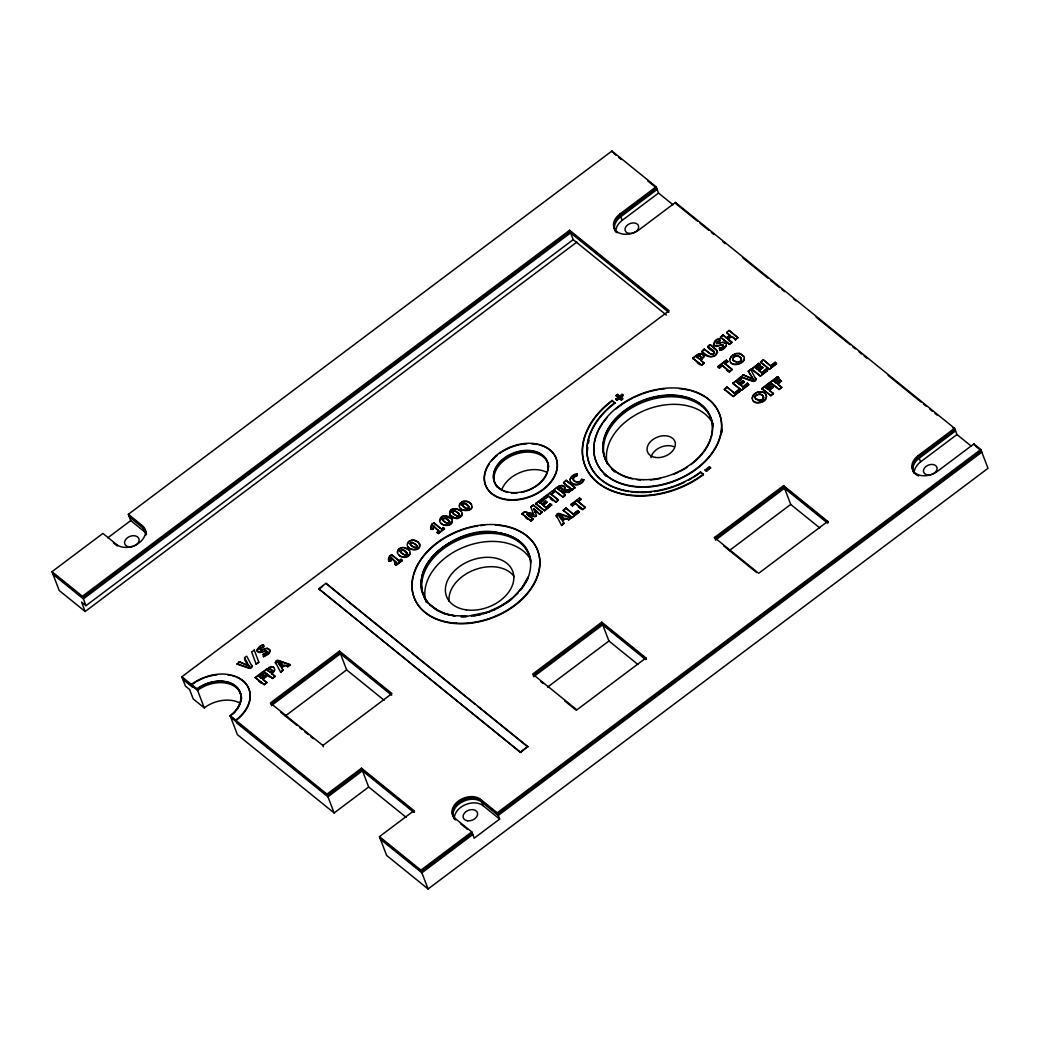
<?xml version="1.0" encoding="UTF-8"?>
<svg xmlns="http://www.w3.org/2000/svg" width="1040" height="1040" viewBox="0 0 1040 1040"><rect width="100%" height="100%" fill="white"/><g stroke="black" fill="none" stroke-linecap="round" stroke-linejoin="round"><path stroke-width="1.5" d="M428.428 603.356C401.154 566.566 457.015 527.306 492.57 531.674C542.828 538.148 530.972 575.068 525.187 583.622M423.67 595.985C431.782 611.663 419.497 588.211 421.655 589.329C420.628 583.219 421.59 576.914 423.826 571.181C428.948 558.623 439.335 548.899 450.931 542.243C472.836 529.061 507.429 526.916 524.576 546.299M268.502 670.826L270.543 672.776L271.96 671.112L271.232 669.24C266.812 667.147 268.632 673.049 267.41 670.124M271.96 671.112L271.791 669.942M700.882 357.461C702.013 355.667 698.308 361.582 700.388 358.254M575.146 481.416C572.247 481.533 572.39 474.981 576.901 475.423L577.018 473.772C571.285 474.175 567.008 481.26 572.897 483.977C576.134 487.682 587.639 480.831 581.815 479.258C580.515 483.262 574.743 482.833 573.092 479.323M573.092 479.206L574.275 476.983L577.07 475.852L577.018 473.772M263.471 646.685L260.026 648.648L260.273 649.558L262.509 650L260.442 650C259.233 647.075 265.382 648.258 263.51 644.956C258.219 644.579 252.98 657.085 260.234 646.178M263.64 647.127L263.51 644.956M719.966 340.938L717.158 341.536L716.781 343.811L717.327 341.978L719.966 340.938L719.836 338.767C712.855 338.312 711.256 349.83 719.524 345.527C727.974 342.901 716.079 347.243 713.7 344.955M736.112 361.959C726.219 356.278 741.325 366.912 741.234 358.995M740.623 360.724C742.898 360.074 739.297 354.757 736.333 355.641C733.369 354.562 732.433 360.685 732.732 358.787M761.501 399.997L759.304 400.803L756.288 399.074L760.708 400.283L762.879 398.97L763.49 397.241M762.268 399.516L763.438 398.84L763.36 396.682M397.54 552.292C398.112 544.024 412.75 547.937 409.864 554.45C406.224 560.937 395.733 555.217 397.592 551.083M407.394 543.725C405.145 550.29 421.707 553.176 419.588 544.115C418.106 540.527 413.244 539.097 409.89 540.865C407.68 541.164 407.108 546.026 407.966 542.516M451.854 519.311C454.948 529.191 435.552 525.902 440.414 518.141C444.47 510.653 463.021 524.914 444.652 515.762M443.092 516.139L439.777 520.559M450.099 514.787C447.356 502.398 470.886 511.758 458.874 517.959C455.13 521.404 443.131 509.535 454.064 517.608C457.522 519.571 462.345 515.489 462.189 513.539M450.723 510.185L449.566 513.201M471.445 504.595C475.54 513.136 455.221 512.265 460.005 503.425C462.553 500.019 468.13 500.409 470.743 503.529C472.732 506.675 470.236 502.658 468.845 502.32C467.051 500.877 464.087 502.021 462.683 501.423M461.929 501.774L459.368 505.83M398.762 554.931C400.569 558.246 410.436 556.959 410.15 552.63M407.862 546.52C408.837 550.498 421.694 551.135 419.419 543.686M440.999 523.198C442.806 526.513 452.673 525.239 452.387 520.897M741.273 358.878C740.064 354.614 731.419 355.563 733.304 360.308M756.457 399.516C751.075 397.254 760.903 389.779 763.529 397.124M763.256 396.591C761.345 392.47 755.209 395.07 755.001 397.033M399.1 560.664L391.703 554.671L389.675 555.893C385.697 562.042 392.418 563.303 391.183 557.284L396.773 562.965L394.94 564.343L396.084 565.279L402.246 560.651L400.933 559.286L399.269 561.093L400.933 559.286M390.988 561.08L391.183 557.284M441.337 528.931L433.94 522.938L431.912 524.16C427.934 530.309 434.655 531.57 433.42 525.551L439.01 531.245L437.177 532.61L438.321 533.546L444.483 528.918L443.17 527.553L441.506 529.36M433.225 529.347L433.42 525.551M563.706 490.841L564.902 487.526M564.382 489.255L564.486 486.434L561.756 485.277L557.934 486.681L553.8 489.983L562.744 497.081C571.831 493.584 552.24 490.009 568.646 492.076L571.415 489.996L568.815 492.518L561.886 491.946M267.033 652.106L263.068 654.42L263.484 656.695L268.411 654.16L269.958 652.015L269.919 650.182L268.242 653.718L263.484 656.695M723.359 345.917L721.89 347.893L723.528 346.359M530.777 562.9C524.069 507.52 415.324 534.04 421.486 588.887M701.597 351.351C705.146 353.509 709.033 358.696 713.674 355.693C716.313 355.914 717.288 349.167 717.288 351.728C716.82 361.699 696.358 354.588 704.275 349.05L710.749 354.081L712.634 354.237L714.22 352.586L713.401 353.873M400.179 550.94L400.543 551.98L400.27 550.368C402.636 547.989 406.757 551.434 407.511 553.982L407.42 554.554C405.457 557.973 396.084 548.223 403.403 554.268M400.348 551.382L400.27 550.368M407.42 554.554L407.147 552.942M410.332 544.609L411.892 546.325L409.981 543.582L412.152 542.165L417.118 546.026M410.059 543.01L409.981 543.582M417.053 546.754L416.78 547.703L417.144 546.195M417.222 547.196L416.949 545.584L417.3 546.624M442.78 520.247L442.507 518.635C444.873 516.256 448.994 519.701 449.748 522.262L449.657 522.821C447.798 526.149 437.762 515.619 444.834 522.028M442.507 518.635L442.416 519.207M449.657 522.821L449.579 521.82M452.218 511.849L452.569 512.889L452.738 510.77L455.286 510.692L459.355 514.293M452.374 512.291L452.296 511.277M459.537 514.891L459.381 514.462M462.007 504.491L462.098 503.919C464.477 501.54 468.585 504.985 469.339 507.533L469.248 508.105C466.882 510.471 462.774 507.026 462.007 504.491L462.371 505.531M462.176 504.933L462.098 503.919M469.248 508.105L469.17 507.104M577.187 474.214L572.793 475.969L569.998 479.492M388.765 561.093L389.571 557.518M431.002 529.373L431.912 524.16M719.654 350.064C722.605 351.104 726.713 343.889 726.297 345.826C725.465 348.166 719.134 352.989 719.394 348.231L721.721 347.451M713.635 344.825L715.65 340.6M743.795 356.525C747.578 363.558 730.522 368.537 729.885 360.334C729.17 358.046 733.824 352.989 737.815 353.379C740.259 351.676 745.316 358.501 743.223 355.641M731.471 356.33L729.859 359.359M730.938 362.596C733.629 366.392 743.522 363.155 744.302 358.878M766.051 394.771C769.028 402.74 754.234 405.587 752.635 399.958C749.931 392.743 763.386 388.102 766.22 395.213M752.154 398.58L753.064 396.019L756.145 392.756M753.194 400.842C756.041 404.963 766.935 400.972 766.532 396.149M271.752 673.751C274.443 668.837 276.445 669.435 271.752 673.751L275.145 676.507L272.493 678.496L263.575 671.411L271.271 666.679L273.702 667.316L274.859 669.786M703.586 356.863L703.417 354.744L700.375 353.47L692.666 358.202L701.597 365.274L704.236 363.285L700.674 360.1L703.586 356.863L700.843 360.542L704.236 363.285M703.755 357.305L703.742 355.42M460.59 508.482C462.267 511.381 470.769 510.718 471.926 507.39M561.873 489.814L560.807 491.374L562.042 488.41L562.328 489.515M570.583 481.754C572.416 485.238 582.166 485.563 583.83 479.479M434.421 608.608L429.494 604.24L438.633 610.857L446.186 613.899L454.636 615.719L468.442 616.07L487.461 612.092L500.929 606.034L512.681 597.792L521.924 587.925L528.034 577.096M523.341 586.599L527.644 578.76M580.97 480.636L581.815 479.258M399.373 548.691L397.813 550.472M270.374 672.334L271.791 670.683M519.168 591.357L524.342 584.389M520.936 589.719L522.548 587.639M400.439 550.81L403.416 550.212L407.511 553.982M410.228 543.452L412.321 542.594L416 544.401M404.274 554.697L407.251 554.112M442.676 519.077L445.653 518.492L449.553 521.651M452.465 511.719L454.558 510.861L458.783 513.253M462.267 504.361L465.244 503.763L469.144 506.935M448.279 523.237L449.488 522.379M453.349 513.63C451.724 512.135 457.366 518.063 459.29 515.021M462.202 505.089L466.102 508.248L469.079 507.663M518.388 592.774L509.171 601.185L496.587 608.322M263.744 671.853L266.513 668.915M692.835 358.644L694.941 356.226M252.434 666.302C249.626 662.454 254.956 668.421 249.314 668.369L237.211 664.183L239.265 661.765L249.301 666.107L239.265 661.765M237.211 664.183L239.434 662.194M756.314 379.366C753.506 375.518 758.836 381.472 753.194 381.433L741.091 377.247L743.158 374.816L753.181 379.158L743.158 374.816M741.091 377.247L743.314 375.258M553.969 490.425L554.502 489.359M560.807 491.374L557.752 488.605L560.742 487.448L562.211 488.852M726.648 332.514L729.079 330.408L737.828 337.493L735.384 339.885C732.524 332.904 722.943 339.274 732.03 342.407L729.417 344.383L720.447 337.194L723.112 334.906L726.778 338.169L730.145 335.647L726.648 332.514L730.145 335.647M267.579 670.566L269.776 669.331L271.96 670.384M696.501 356.915C697.736 359.84 695.903 353.925 700.336 356.031L701.051 357.162M696.67 357.357L700.336 356.031M526.942 514.501L533.351 519.168L530.92 520.988L521.976 513.786L524.498 511.615L533.702 514.436L530.855 507.104L533.312 504.985L542.061 512.057L539.734 514.371L533.832 508.755L539.734 514.371M533.312 504.985L530.855 507.104M720.616 337.623L723.112 334.906M701.766 351.793L704.275 349.05M522.132 514.228L524.667 512.057L530.062 513.175M275.223 662.519C277.654 666.263 273.065 660.491 277.888 660.244L290.238 664.599L287.833 666.978C284.96 662.077 277.797 671.216 284.505 665.652M275.392 662.961L277.173 661.44M563.485 482.599L566.202 480.285L575.107 487.786L572.455 489.788L563.654 483.041L572.455 489.788M563.654 483.041L566.202 480.285M576.069 481.845L578.266 482.638L580.541 481.117M556.114 515.632C558.545 519.363 553.956 513.591 558.779 513.344L571.129 517.699L568.724 520.078C565.851 515.177 558.688 524.316 565.396 518.752M556.283 516.061L558.948 513.786L571.298 518.141M578.006 510.497L579.28 512.148L572.052 517.569L563.251 510.263L565.968 507.949L573.508 514.436L578.006 510.497L573.339 513.994M563.42 510.705L565.968 507.949M739.102 389.467L740.376 391.118L733.148 396.539L724.347 389.233L727.064 386.919L734.604 393.406L739.102 389.467L734.435 392.964M724.516 389.675L727.064 386.919M770.614 365.794L775.281 362.284L776.542 363.935L769.327 369.356L760.513 362.063L763.243 359.736L770.783 366.236M760.682 362.505L762.502 360.945M511.628 599.222L509.002 600.756M557.921 489.047L561.587 487.851M558.948 486.109L556.166 487.981M576.888 242.086L85.163 611.494L59.189 590.486L52 571.675L102.908 533.429L116.714 544.609L117.221 545.922L113.451 542.88M146.627 534.105A16.523 11.622 -20.9 0 0 144.56 531.765L130.741 520.585L128.349 514.306L611.923 151.021L656.136 186.797L658.528 193.063L673.036 204.802M107.835 537.784L130.741 520.585M569.608 230.243L573.196 239.655L85.982 605.67L82.394 596.271L569.608 230.243L669.084 310.739L181.87 676.754L185.458 686.166L189.605 689.52L193.206 698.919L204.256 707.863A28.327 19.929 -20.9 0 1 240.292 703.287M971.464 446.29L956.956 434.551L954.564 428.285L675.48 202.449L639.119 229.762A16.523 11.622 -20.9 0 1 616.72 231.504A16.523 11.622 -20.9 0 1 619.775 214.11L656.136 186.797M657.137 189.436L620.776 216.749A16.523 11.622 -20.9 0 0 615.654 231.777M616.005 229.437A16.523 11.622 -20.9 0 1 622.167 220.376L658.528 193.063M318.734 588.796L326.001 583.336L527.722 746.551L520.611 752.453L318.734 588.796L520.611 752.453M318.89 589.238L322.53 586.508M254.189 649.896L258.817 662.168L256.165 664.17L251.602 651.833L254.358 650.325M244.426 658.125C253.019 670.488 239.759 657.761 246.831 656.305L251.342 665.08M616.98 400.218L619.359 398.437L616.98 400.218L615.979 399.399L618.358 397.618L616.096 395.486L617.539 394.394L619.801 396.526L617.539 394.394M616.265 395.928L617.708 394.836M394.94 564.343L396.604 562.536L392.873 559.819M437.177 532.61L438.841 530.803L435.11 528.086M615.979 399.399L618.189 397.176L616.096 395.486M619.632 396.097L622.011 394.303L623.181 395.551L620.802 397.345L622.804 398.957L621.361 400.049L619.359 398.437M396.084 565.279L402.077 560.209M438.321 533.546L444.314 528.476M620.802 397.345L623.012 395.122M621.361 400.049L622.648 398.528L620.633 396.903M265.304 675.142L261.43 678.054L265.304 675.142L266.513 676.13L262.652 679.042L266.851 682.734L264.199 684.723L255.177 677.534L262.73 671.853C268.034 674.804 251.264 680.446 263.835 673.062M255.346 677.963L257.868 676.078M260.377 674.18L262.73 671.853M277.511 661.986L280.748 666.523L282.646 664.534L277.511 661.986L282.646 664.534M266.851 682.734L262.821 679.471L266.513 676.13M707.785 346.645C724.516 357.136 700.739 347.477 710.398 344.695L717.145 350.987M707.954 347.087L710.398 344.695M264.199 684.723L266.682 682.292M272.493 678.496L274.976 676.065L271.583 673.309M284.336 665.21L287.664 666.536L290.238 664.599M280.683 672.334L282.984 670.046L280.683 672.334L276.159 663.702M726.609 337.727L729.976 335.205M728.091 339.222L731.445 336.7M701.597 365.274L704.067 362.856M729.417 344.383L731.861 341.978L727.922 338.78M735.384 339.885L737.828 337.493M544.505 510.783L551.551 504.92L544.505 510.783L535.6 503.49L542.88 498.03C548.886 500.37 531.505 506.571 544.18 499.083M545.597 498.589L544.128 497.094L552.682 490.672L554.151 492.167L551.213 494.377L558.493 500.266L555.854 502.255L548.405 495.924L545.597 498.589L548.561 496.353M719.355 368.043L717.886 366.548L726.44 360.126L727.909 361.621L724.971 363.831L732.251 369.72L729.612 371.709L722.163 365.378L719.355 368.043L722.319 365.82M322.868 745.459L391.95 693.563L339.456 651.079L270.374 702.975L322.868 745.459L323.375 746.785M535.769 503.932L541.84 499.382M544.297 497.536L550.407 492.947M718.055 366.99L726.44 360.126M270.868 704.301L339.95 652.405L391.209 693.875M551.213 494.377L553.982 491.725M724.971 363.831L727.74 361.179M271.375 705.614L340.457 653.718L391.703 695.188M542.022 504.452L545.727 501.111L546.949 502.099L543.244 505.44L545.909 507.689L550.446 503.711L545.909 507.689M543.322 503.49L545.727 501.111M543.244 505.44L546.949 502.099M526.773 514.059L534.911 516.321L536.458 515.723L535.08 516.763L528.359 514.995M530.92 520.988L533.182 518.726M539.565 513.929L542.061 512.057M555.854 502.255L558.324 499.824L551.044 493.935M562.744 497.081L565.227 494.65M572.286 489.346L574.938 487.344M729.612 371.709L732.095 369.291L724.802 363.389M285.233 716.027L346.632 669.89L339.456 651.079M572.429 505.921L570.96 504.426L579.514 497.991L580.983 499.486L578.045 501.696L585.338 507.598L582.686 509.574L575.237 503.243L572.429 505.921L575.406 503.685M747.422 383.214L742.885 387.192L747.422 383.214L748.696 384.865L741.481 390.286L732.745 383.435L739.856 377.533C745.862 379.873 728.481 386.074 741.156 378.586M753.181 379.158L748.306 371.189L750.711 369.369L755.222 378.144M766.259 369.057L761.722 373.035L766.259 369.057L767.533 370.708L760.318 376.129L751.595 369.278L758.693 363.376C764.699 365.716 747.331 371.917 760.006 364.429M571.129 504.855L577.239 500.266M732.745 383.435L736.385 380.705M748.475 371.618L750.711 369.369M751.595 369.278L758.693 363.376M578.045 501.696L580.814 499.044M741.585 382.018L738.998 383.955L742.703 380.614C748.202 382.785 732.966 388.089 743.925 381.602M761.54 366.457L757.679 369.356L761.54 366.457L762.762 367.445L759.07 370.786L761.722 373.035M759.07 370.786L762.762 367.445M558.402 515.099L561.639 519.623L563.537 517.634L558.402 515.099L563.537 517.634M771.94 365.352L775.281 362.284M565.227 518.31L568.555 519.636L571.129 517.699M572.052 517.569L579.111 511.706M582.686 509.574L585.169 507.156L577.876 501.254M733.148 396.539L740.207 390.676M741.481 390.286L748.527 384.423M760.318 376.129L767.364 370.266M769.327 369.356L776.373 363.493M561.574 525.447L563.875 523.146L561.574 525.447L557.05 516.802M771.901 386.165L768.027 389.077L771.901 386.165L773.11 387.153L769.249 390.052L773.448 393.757L770.796 395.746L761.774 388.544L769.327 382.876C774.631 385.827 757.861 391.469 770.432 384.085M780.182 379.938L776.321 382.85L780.182 379.938L781.404 380.926L777.543 383.838L781.729 387.53L779.09 389.519L770.068 382.317L777.608 376.649C782.912 379.6 766.142 385.242 778.713 377.858M761.943 388.986L769.327 382.876M770.224 382.759L777.608 376.649M773.448 393.757L769.418 390.494L773.11 387.153M781.729 387.53L777.699 384.267L781.404 380.926M770.796 395.746L773.279 393.315M779.09 389.519L781.56 387.088M705.237 469.911L709.371 466.804L710.489 467.714L706.524 471.263L705.237 469.911L706.524 471.263M705.393 470.353L708.5 468.026M706.355 470.821L710.489 467.714M361.478 768.196L368.667 787.007L334.126 812.955L326.95 794.144L361.478 768.196L413.985 810.68L414.492 811.993L361.985 769.509L327.444 795.457L230.737 717.21M601.744 622.193L532.662 674.089L576.875 709.865L645.957 657.969L601.744 622.193L608.92 641.004L637.975 664.521M714.454 537.524L783.536 485.628L827.749 521.391L828.256 522.717L784.043 486.941L714.961 538.837L714.454 537.524L758.667 573.3L827.749 521.391M533.169 675.415L602.251 623.519L646.451 659.282L645.957 657.969M533.663 676.728L602.745 624.832L645.697 659.581M715.455 540.15L784.537 488.254L827.489 523.003M547.521 687.141L608.92 641.004M729.313 550.563L790.712 504.426L783.536 485.628M954.564 428.285L918.203 455.598A16.523 11.622 -20.9 0 0 915.148 472.979A16.523 11.622 -20.9 0 0 937.547 471.25L973.908 443.924L980.811 449.514L988 468.325L428.077 888.979L386.633 855.439L379.444 836.628L413.985 810.68M520.442 752.024L527.722 746.551M955.578 430.911L919.217 458.224A16.523 11.622 -20.9 0 0 914.095 473.265M914.433 470.912A16.523 11.622 -20.9 0 1 920.608 461.864L956.956 434.551M428.077 888.979L420.888 870.168L471.796 831.922L455.221 818.506A16.523 11.622 -20.9 0 1 458.276 801.125A16.523 11.622 -20.9 0 1 480.662 799.396L497.25 812.812L499.642 819.078L474.188 838.201L471.796 831.922M497.25 812.812L980.811 449.514M472.303 833.248L421.395 871.481L379.951 837.941M472.797 834.561L421.902 872.807L380.445 839.267M981.825 452.153L498.251 815.438L481.676 802.022A16.523 11.622 -20.9 0 0 462.904 801.554A16.523 11.622 -20.9 0 0 453.089 815.958M496.756 608.764L507.858 602.108M237.042 663.741L249.145 667.927L252.265 665.86M740.922 376.805L753.038 380.991L756.145 378.924M460.954 510.9L456.183 508.82L451.412 509.6M698.503 353.977L695.617 355.693M735.202 353.912L732.602 355.342M738.452 362.037L740.012 361.27M399.269 561.093L391.859 555.113L389.675 555.893M453.96 514.163L457.366 516.308L458.848 515.541M411.723 545.883L414.973 547.599L416.611 547.274M563.537 490.399L571.415 489.996M412.204 540.124L409.89 540.865M402.415 547.482L400.088 548.223M495.625 609.271L492.089 610.35M491.309 611.104L495.391 609.349M263.068 654.42L265.395 653.64M482.911 613.99L489.944 611.65L482.742 613.548M716.3 342.94L716.612 343.369C719.94 343.174 726.843 340.574 726.453 345.124M718.666 343.369L720.577 342.732M262.34 649.558L267.358 648.349L270.088 650.624M266.695 650.962L260.312 652.509L258.479 652.379L257.361 651.144L260.143 652.067L265.967 650.663L267.241 651.95M719.394 348.231L720.915 347.789M564.954 487.409L563.498 485.966L559.923 485.68M414.063 547.339L416.234 547.495M266.357 648.388L264.251 648.921M762.541 391.95L757.458 392.158M480.532 614.562L477.984 614.705M477.191 615.277L481.481 614.302M703.911 355.862L702.234 354.107L699.452 353.639M476.554 615.42L473.2 615.537M471.471 616.148L475.761 615.602M743.392 356.083L740.441 354.133L736.515 353.535M710.749 354.081L712.634 354.237M725.985 343.356L722.683 342.199M460.837 616.642L467.038 616.577M461.591 616.694L465.803 616.59M430.833 528.931L433.056 528.905M388.596 560.664L390.819 560.638M571.584 490.438L564.785 489.762M581.984 479.687L583.999 479.921M454.636 615.719L450.32 614.965M269.659 649.545L267.358 648.349M454.805 616.161L443.937 613.457M419.588 544.115L417.95 542.152L413.777 540.124M408.915 549.991L403.988 547.482M443.755 613.418L449.111 615.043M445.64 522.535L447.408 523.224M279.435 661.167L290.407 665.041M531.232 513.019L533.702 514.436M435.266 608.907L442.286 612.521M442.455 612.963L437.086 610.363L430.404 605.241M692.666 358.202L701.428 364.832M263.575 671.411L272.324 678.054M553.8 489.983L562.575 496.639M751.426 368.836L760.149 375.687M770.068 382.317L778.921 389.077M761.774 388.544L770.627 395.304M732.576 382.993L741.312 389.844M535.6 503.49L544.336 510.341M255.177 677.534L264.03 684.281M760.513 362.063L769.158 368.927M724.347 389.233L732.979 396.097M563.251 510.263L571.883 517.127M720.447 337.194L729.248 343.941M521.976 513.786L530.751 520.546M755.521 367.796L757.679 369.356M755.69 368.238L757.848 369.798M774.163 381.277L776.321 382.85M774.332 381.719L776.49 383.279M765.882 387.504L768.027 389.077M766.051 387.946L768.196 389.506M736.684 381.953L738.842 383.513M736.853 382.395L738.998 383.955M539.708 502.45L541.866 504.01M539.877 502.892L540.605 503.009M259.285 676.481L261.43 678.054M259.454 676.923L261.599 678.483M557.635 488.709L560.638 490.932M528.125 515.281L533.351 519.168M765.479 393.887L763.659 392.418M613.691 153.361L616.213 155.402M618.748 157.443L621.27 159.497M647.79 180.96L656.643 188.11L620.282 215.423A16.523 11.622 -20.9 0 0 617.227 232.817M697.45 221.143L675.987 203.762L675.48 202.449M699.972 223.184L708.812 230.334M711.334 232.375L713.869 234.416M722.709 241.579L725.231 243.62M742.911 257.92L768.17 278.356M770.692 280.41L779.532 287.56M782.054 289.601L784.589 291.642M793.429 298.792L795.951 300.846M816.153 317.187L850.252 344.786M852.774 346.827L855.309 348.868M859.092 351.936L861.614 353.977M864.149 356.018L866.671 358.059M888.134 375.44L920.972 401.999M923.494 404.053L926.029 406.094M929.812 409.162L932.334 411.203M934.869 413.244L937.391 415.285M952.549 427.557L955.071 429.598L918.71 456.911A16.523 11.622 -20.9 0 0 918.593 475.995M975.559 446.173L981.318 450.84L497.744 814.125L481.169 800.709A16.523 11.622 -20.9 0 0 458.77 802.438A16.523 11.622 -20.9 0 0 455.715 819.832L455.221 818.506M737.997 337.922L729.079 330.408M731.276 336.258L735.215 339.443M780.351 380.38L781.573 381.368M758.862 363.818L760.175 364.871M723.281 335.335L726.778 338.169M761.709 366.899L762.931 367.887M758.901 370.344L761.553 372.593M772.057 386.607L773.279 387.595M710.567 345.124L716.586 349.83M668.317 311.038L570.102 231.569L82.901 597.584L52.507 572.988M668.824 312.351L570.609 232.882L83.395 598.897L53.001 574.301M726.609 360.568L727.909 361.621M573.196 239.655L666.38 315.055M741.325 379.028L739.856 377.533M704.444 349.492L709.787 353.509M744.094 382.044L742.703 380.614M722.163 365.378L729.443 371.28M726.466 370.084L728.897 372.047M717.886 366.548L719.186 367.614M740.051 384.501L742.716 386.75M697.593 357.617L699.465 359.125M697.281 362.687L699.686 364.637M727.233 387.348L734.604 393.406M790.712 504.426L819.767 527.943M623.181 395.551L622.011 394.303M710.658 468.156L709.371 466.804M619.19 397.995L621.192 399.62M615.81 398.97L616.811 399.776M612.04 400.452L612.209 400.894A77.896 54.795 -20.9 0 0 597.818 482.859A77.896 54.795 -20.9 0 0 703.404 474.682L703.235 474.24A77.896 54.795 -20.9 0 1 597.649 482.417A77.896 54.795 -20.9 0 1 612.04 400.452L614.978 403.13A73.177 51.467 -20.9 0 0 613.015 487.045M614.809 402.688A73.177 51.467 -20.9 0 0 601.289 479.687A73.177 51.467 -20.9 0 0 700.466 472.004L703.235 474.24M612.209 400.894L614.978 403.13M700.466 472.004L703.404 474.682M723.801 545.987L756.639 572.572M566.371 480.714L575.107 487.786M566.93 486.226L569.335 488.176M580.983 499.486L579.514 497.991M562.055 492.388L565.396 495.092M575.237 503.243L582.517 509.145M578.331 506.961L580.762 508.937M570.96 504.426L572.26 505.479M554.151 492.167L552.682 490.672M566.137 508.378L573.508 514.436M548.405 495.924L555.685 501.813M550.29 498.654L552.708 500.63M544.128 497.094L545.428 498.147M543.075 504.998L545.74 507.247M533.481 505.414L542.23 512.486M525.395 517.426L527.813 519.376M444.483 528.918L443.17 527.553M440.271 528.372L433.94 522.938M437.008 532.181L438.152 533.104M401.102 559.715L402.246 560.651M394.355 561.925L396.305 563.498M540.748 681.538L543.27 683.592M564.746 700.96L576.108 710.164M394.771 563.914L395.915 564.837M343.811 598.052L326.001 583.336M346.333 600.093L409.37 651.105M411.892 653.146L474.929 704.145M477.451 706.186L527.891 746.993M346.632 669.89L384.137 700.232M128.349 514.306L142.168 525.486L144.56 531.765M128.856 515.632L142.675 526.812A16.523 11.622 -20.9 0 1 145.782 535.145M129.363 516.945L143.169 528.125A16.523 11.622 -20.9 0 1 146.302 533.312M480.662 799.396L483.067 805.662L499.642 819.078M460.46 823.667L467.558 829.413M266.981 674.934L269.386 676.884M265.473 675.584L266.682 676.572M258.674 681.161L261.092 683.111M413.738 812.305L362.492 770.835L327.951 796.783L236.756 722.995L235.69 720.174A37.765 26.572 -20.9 0 0 242.671 680.433A37.765 26.572 -20.9 0 0 191.477 684.398L192.556 687.219L182.884 679.393M280.878 712.387L297.128 725.543M299.624 727.558L302.12 729.586M304.629 731.614L308.373 734.643M310.869 736.671L313.378 738.686M368.667 787.007L406.172 817.349M52 571.675L82.394 596.271M181.87 676.754L197.067 689.052A28.327 19.929 -20.9 0 1 235.469 686.088A28.327 19.929 -20.9 0 1 230.23 715.884M204.256 707.863L197.002 688.87A28.327 19.929 -20.9 0 1 235.391 685.893A28.327 19.929 -20.9 0 1 230.152 715.702L326.95 794.144M379.444 836.628L420.888 870.168M230.321 716.144L235.846 720.616A37.765 26.572 -20.9 0 0 236.119 676.988M182.377 678.08L197.574 690.378A28.327 19.929 -20.9 0 1 226.382 683.163A28.327 19.929 -20.9 0 1 241.553 698.958M85.982 605.67L81.562 602.095L85.163 611.494M334.126 812.955L237.406 734.695L230.152 715.702M742.885 387.192L742.027 386.087M534.508 510.51L536.224 512.252M740.61 358.696L741.494 359.658M775.45 362.726L776.542 363.935M777.777 377.091L778.882 378.3M766.428 369.499L767.533 370.708M769.496 383.318L770.601 384.527M747.591 383.656L748.696 384.865M739.271 389.909L740.376 391.118M578.175 510.939L579.28 512.148M550.446 503.711L551.707 505.362M262.899 672.295L264.004 673.504M713.427 351.208L714.389 353.028M429.663 604.669L425.126 598.637M748.306 371.189L753.025 378.729M247.143 663.234L249.301 666.107M723.021 344.773L723.58 345.761M452.4 512.447L452.972 513.487M400.374 551.538L400.946 552.578M561.47 519.181L560.3 517.556M279.24 664.014L280.579 666.081M562.276 520.533L564.044 523.588M281.385 667.433L283.153 670.488M717.652 352.3L717.119 351.286M533.832 508.755L535.47 512.369M534.001 509.197L535.483 512.629M257.14 650.572L257.53 651.586M973.908 443.924L974.415 445.25M918.203 455.598L920.608 461.864M769.912 365.131L763.243 359.736M763.087 396.149L763.659 397.683M740.818 357.903L741.403 359.437M719.836 338.767L718.64 339.092M717.548 339.495L716.56 339.989M713.466 344.383L713.869 345.397M611.923 151.021L612.43 152.334M619.775 214.11L622.167 220.376M572.936 478.764L573.56 480.298M564.486 486.434L565.071 487.968M413.192 546.91L412.399 546.39M409.175 541.333L408.486 541.918M273.702 667.316L272.974 666.874M272.155 666.679L271.271 666.679M266.656 652.704L266.071 653.25M262.301 645.281L261.222 645.684M269.399 667.186L268.437 667.667M258.817 662.168L256.165 664.17M468.988 506.493L469.339 507.533M449.384 521.222L449.748 522.262M535.301 511.94L536.458 515.723M719.563 348.673L719.823 350.506M691.457 390.871A66.092 46.488 -20.9 0 1 716.599 446.095A66.092 46.488 -20.9 0 1 641.784 487.201A66.092 46.488 -20.9 0 1 594.217 444.301M594.464 442.689A66.092 46.488 -20.9 0 1 598.221 431.067M598.858 429.793A66.092 46.488 -20.9 0 1 602.589 423.501M603.447 422.266A66.092 46.488 -20.9 0 1 607.269 417.443M615.875 409.045A66.092 46.488 -20.9 0 1 632.333 398.294M633.62 397.657A66.092 46.488 -20.9 0 1 641.55 394.225M642.902 393.731A66.092 46.488 -20.9 0 1 648.375 391.95M649.753 391.56A66.092 46.488 -20.9 0 1 658.099 389.675M659.49 389.441A66.092 46.488 -20.9 0 1 665.067 388.726M679.432 388.661A66.092 46.488 -20.9 0 1 690.027 390.481M628.654 477.919A56.654 39.845 -20.9 0 1 607.75 430.027A56.654 39.845 -20.9 0 1 672.815 395.46A56.654 39.845 -20.9 0 1 712.101 433.576M711.841 434.954A56.654 39.845 -20.9 0 1 711.113 437.736M710.671 439.114A56.654 39.845 -20.9 0 1 690.963 464.62M687.44 467.103A56.654 39.845 -20.9 0 1 679.861 471.523M678.548 472.186A56.654 39.845 -20.9 0 1 673.127 474.578M660.426 478.465A56.654 39.845 -20.9 0 1 657.553 479.024M656.123 479.258A56.654 39.845 -20.9 0 1 650.403 479.934M640.627 479.999A56.654 39.845 -20.9 0 1 636.597 479.583M632.697 478.92A56.654 39.845 -20.9 0 1 630.188 478.335M195.624 682.136A37.765 26.572 -20.9 0 0 191.646 684.84L197.171 689.312A28.327 19.929 -20.9 0 1 232.791 684.489A28.327 19.929 -20.9 0 1 236.119 710.593M196.677 681.512A37.765 26.572 -20.9 0 1 204.451 677.833M205.608 677.417A37.765 26.572 -20.9 0 1 217.1 674.778M227.877 674.856A37.765 26.572 -20.9 0 1 230.763 675.363M232.154 675.688A37.765 26.572 -20.9 0 1 234.845 676.507M235.404 711.438A28.327 19.929 -20.9 0 1 233.025 713.882M538.837 444.795A37.765 26.572 -20.9 0 1 552.747 479.7A37.765 26.572 -20.9 0 1 502.996 499.109A37.765 26.572 -20.9 0 1 489.073 464.217M491.686 460.733A37.765 26.572 -20.9 0 1 497.12 455.403M499.642 453.453A37.765 26.572 -20.9 0 1 519.155 444.834M520.507 444.561A37.765 26.572 -20.9 0 1 526.877 443.781M531.505 443.768A37.765 26.572 -20.9 0 1 537.433 444.483M501.748 490.126A28.327 19.929 -20.9 0 1 512.681 453.791A28.327 19.929 -20.9 0 1 547.846 470.912M547.456 472.29A28.327 19.929 -20.9 0 1 534.872 487.162M533.624 487.916A28.327 19.929 -20.9 0 1 521.209 492.492M516.919 493.051A28.327 19.929 -20.9 0 1 511.381 492.986M507.468 492.323A28.327 19.929 -20.9 0 1 503.061 490.802M495.521 525.083A66.092 46.488 -20.9 0 1 537.615 576.16A66.092 46.488 -20.9 0 1 461.279 623.779A66.092 46.488 -20.9 0 1 413.27 576.394M413.66 574.964A66.092 46.488 -20.9 0 1 436.228 543.894M437.333 543.062A66.092 46.488 -20.9 0 1 445.523 537.602M446.758 536.887A66.092 46.488 -20.9 0 1 455.741 532.428M457.067 531.869A66.092 46.488 -20.9 0 1 461.11 530.309M462.462 529.828A66.092 46.488 -20.9 0 1 467.961 528.125M469.352 527.761A66.092 46.488 -20.9 0 1 472.134 527.085M473.525 526.786A66.092 46.488 -20.9 0 1 477.711 526.006M480.493 525.616A66.092 46.488 -20.9 0 1 484.653 525.187M700.635 472.446A73.177 51.467 -20.9 0 1 692.913 477.672M691.574 478.478A73.177 51.467 -20.9 0 1 688.818 480.038M684.593 482.222A73.177 51.467 -20.9 0 1 675.805 486.005M674.31 486.551A73.177 51.467 -20.9 0 1 654.394 491.543M651.313 491.946A73.177 51.467 -20.9 0 1 640.666 492.492M639.171 492.466A73.177 51.467 -20.9 0 1 630.422 491.777M629.005 491.569A73.177 51.467 -20.9 0 1 614.458 487.656M607.581 463.814A56.654 39.845 -20.9 0 1 646.113 401.128A56.654 39.845 -20.9 0 1 713.011 426.751M614.679 471.874A56.654 39.845 -20.9 0 1 611.637 469.092M427.258 602.589A56.654 39.845 -20.9 0 1 460.85 539.019A56.654 39.845 -20.9 0 1 530.881 560.703M496.977 486.98A28.327 19.929 -20.9 0 1 495.56 484.757M495.027 483.574A28.327 19.929 -20.9 0 1 516.659 453.843A28.327 19.929 -20.9 0 1 548.743 466.791M142.168 525.486A16.523 11.622 -20.9 0 1 139.113 542.88A16.523 11.622 -20.9 0 1 116.714 544.609M722.202 429.403A66.092 46.488 -20.9 0 1 721.903 432.588M606.177 476.294A66.092 46.488 -20.9 0 1 603.863 474.084M587.561 450.19A73.177 51.467 -20.9 0 1 587.769 447.369M588.445 443.105A73.177 51.467 -20.9 0 1 589.147 440.245M426.049 602.134A56.654 39.845 -20.9 0 1 463.372 547.339A56.654 39.845 -20.9 0 1 530.335 559.052M449.046 601.224A35.412 24.908 -20.9 0 1 474.487 569.842A35.412 24.908 -20.9 0 1 514.189 576.628M454.48 819.585A16.523 11.622 -20.9 0 1 464.282 805.194A16.523 11.622 -20.9 0 1 483.067 805.662M134.602 545.909A7.553 5.317 -20.9 0 1 124.54 542.373A7.553 5.317 -20.9 0 1 135.239 535.847A7.553 5.317 -20.9 0 1 136.253 544.895M501.553 490.425A28.327 19.929 -20.9 0 1 547.261 472.589M650.962 457.678A14.638 10.296 -20.9 0 1 673.66 446.615M607.412 464.217A56.654 39.845 -20.9 0 1 647.27 409.357A56.654 39.845 -20.9 0 1 713.18 424.268M640.809 486.746A66.092 46.488 -20.9 0 0 719.472 413.998A66.092 46.488 -20.9 0 0 612.638 411.307A66.092 46.488 -20.9 0 0 640.809 486.746M643.214 479.687A56.654 39.845 -20.9 0 0 710.632 417.326A56.654 39.845 -20.9 0 0 619.073 415.025A56.654 39.845 -20.9 0 0 643.214 479.687M502.827 498.68A37.765 26.572 -20.9 0 0 557.271 464.646A37.765 26.572 -20.9 0 0 502.138 451.23A37.765 26.572 -20.9 0 0 502.827 498.68M507.312 491.881A28.327 19.929 -20.9 0 0 548.145 466.362A28.327 19.929 -20.9 0 0 506.792 456.3A28.327 19.929 -20.9 0 0 507.312 491.881M456.339 623.194A66.092 46.488 -20.9 0 0 538.33 552.487A66.092 46.488 -20.9 0 0 432.874 546.065A66.092 46.488 -20.9 0 0 456.339 623.194M466.349 609.895A35.412 24.908 -20.9 0 0 513.578 574.405A35.412 24.908 -20.9 0 0 458.887 566.995A35.412 24.908 -20.9 0 0 466.349 609.895M927.628 474.916A7.085 4.979 -20.9 0 0 937.066 467.818A7.085 4.979 -20.9 0 0 926.133 466.336A7.085 4.979 -20.9 0 0 927.628 474.916M629.187 233.428A7.085 4.979 -20.9 0 0 638.638 226.33A7.085 4.979 -20.9 0 0 627.692 224.848A7.085 4.979 -20.9 0 0 629.187 233.428M467.506 820.794A7.553 5.317 -20.9 0 0 477.581 813.228A7.553 5.317 -20.9 0 0 465.92 811.642A7.553 5.317 -20.9 0 0 467.506 820.794M655.733 457.483A14.638 10.296 -20.9 0 0 675.246 442.819A14.638 10.296 -20.9 0 0 652.639 439.751A14.638 10.296 -20.9 0 0 655.733 457.483"/></g></svg>
